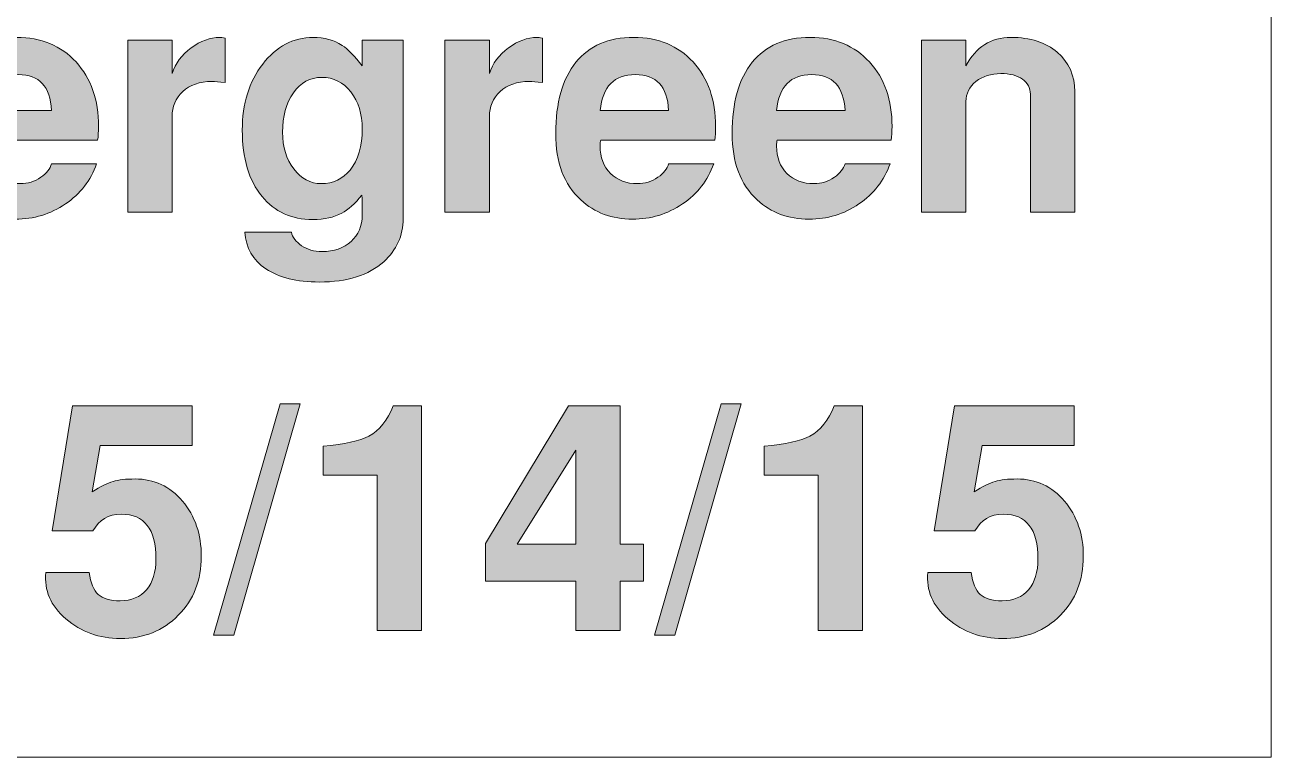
# Model space of a CAD drawing. Header units: inches. Extents: x 2 to 12.3, y -3 to -0.4.
# Drawn here: x 11.656 to 12.31, y -3.013 to -2.628 of the extents above; entities that cross this region are included whole.
import ezdxf

# ---------------------------------------------------------------- set-up
doc = ezdxf.new("R2010")
doc.units = ezdxf.units.IN
doc.header["$MEASUREMENT"] = 0
doc.layers.add('Layer 1', color=7, linetype='Continuous')

# ---------------------------------------------------------------- blocks, each defined once
blk = doc.blocks.new('block 3')
at = {"layer": 'Layer 1', "color": 7, "lineweight": 5, "true_color": 0xffffff}
blk.add_lwpolyline([(10.12031, -2.06132), (10.09715, -1.79446), (10.21175, -1.79446), (10.21175, -1.70011), (8.31017, -1.70011), (8.31017, -3.01299), (10.21175, -3.01299), (10.21175, -2.65177), (10.40857, -2.65177), (10.40857, -3.01299), (12.31017, -3.01299), (12.31017, -1.70011), (10.40828, -1.70011), (10.408, -1.79446), (10.52436, -1.79446), (10.50061, -2.06132)], dxfattribs=at)
blk = doc.blocks.new('block 52')
at = {"layer": 'Layer 1', "true_color": 0xed1f24}
h = blk.add_hatch(color=240, dxfattribs=at)
h.dxf.hatch_style = 2
edge = h.paths.add_edge_path()
edge.add_spline(control_points=[(11.69422, -2.68174), (11.69422, -2.68441), (11.69405, -2.68679), (11.69372, -2.6889), (11.69372, -2.6889), (11.63388, -2.6889), (11.63388, -2.6889), (11.63366, -2.68958), (11.63355, -2.69063), (11.63355, -2.69207), (11.63355, -2.69796), (11.63537, -2.70271), (11.639, -2.70632), (11.64263, -2.70993), (11.64737, -2.71174), (11.65321, -2.71174), (11.65706, -2.71174), (11.66063, -2.71063), (11.66393, -2.70841), (11.66691, -2.7063), (11.66878, -2.7039), (11.66955, -2.70124), (11.66955, -2.70124), (11.69322, -2.70124), (11.69322, -2.70124), (11.6901, -2.71002), (11.68463, -2.71707), (11.6768, -2.72241), (11.66897, -2.72774), (11.66022, -2.73041), (11.65055, -2.73041), (11.63977, -2.73041), (11.63072, -2.72702), (11.62339, -2.72024), (11.6146, -2.71213), (11.61022, -2.70052), (11.61022, -2.6854), (11.61022, -2.66918), (11.61374, -2.65671), (11.6208, -2.64799), (11.62786, -2.63927), (11.63799, -2.63491), (11.65122, -2.63491), (11.6641, -2.63491), (11.67449, -2.63921), (11.68239, -2.64782), (11.69027, -2.65643), (11.69422, -2.66774), (11.69422, -2.68174)], knot_values=[0, 0, 0, 0, 1, 1, 1, 2, 2, 2, 3, 3, 3, 4, 4, 4, 5, 5, 5, 6, 6, 6, 7, 7, 7, 8, 8, 8, 9, 9, 9, 10, 10, 10, 11, 11, 11, 12, 12, 12, 13, 13, 13, 14, 14, 14, 15, 15, 15, 16, 16, 16, 16], degree=3, periodic=1)
edge = h.paths.add_edge_path()
edge.add_spline(control_points=[(11.66955, -2.67324), (11.66888, -2.66069), (11.66305, -2.65441), (11.65206, -2.65441), (11.64095, -2.65441), (11.63479, -2.66069), (11.63355, -2.67324), (11.63355, -2.67324), (11.66955, -2.67324), (11.66955, -2.67324)], knot_values=[0, 0, 0, 0, 1, 1, 1, 2, 2, 2, 3, 3, 3, 3], degree=3, periodic=1)
h = blk.add_hatch(color=240, dxfattribs=at)
h.dxf.hatch_style = 2
edge = h.paths.add_edge_path()
edge.add_spline(control_points=[(11.76072, -2.65857), (11.7576, -2.65824), (11.75532, -2.65807), (11.75389, -2.65807), (11.74733, -2.65807), (11.74219, -2.65982), (11.73846, -2.66332), (11.73474, -2.66682), (11.73288, -2.67124), (11.73288, -2.67657), (11.73288, -2.67657), (11.73288, -2.72674), (11.73288, -2.72674), (11.73288, -2.72674), (11.70955, -2.72674), (11.70955, -2.72674), (11.70955, -2.72674), (11.70955, -2.63641), (11.70955, -2.63641), (11.70955, -2.63641), (11.73288, -2.63641), (11.73288, -2.63641), (11.73288, -2.63641), (11.73288, -2.6539), (11.73288, -2.6539), (11.73455, -2.64857), (11.73788, -2.64407), (11.74288, -2.64041), (11.74788, -2.63674), (11.75288, -2.63491), (11.75788, -2.63491), (11.75844, -2.63491), (11.75939, -2.63502), (11.76072, -2.63524), (11.76072, -2.63524), (11.76072, -2.65857), (11.76072, -2.65857)], knot_values=[0, 0, 0, 0, 1, 1, 1, 2, 2, 2, 3, 3, 3, 4, 4, 4, 5, 5, 5, 6, 6, 6, 7, 7, 7, 8, 8, 8, 9, 9, 9, 10, 10, 10, 11, 11, 11, 12, 12, 12, 12], degree=3, periodic=1)
h = blk.add_hatch(color=240, dxfattribs=at)
h.dxf.hatch_style = 2
edge = h.paths.add_edge_path()
edge.add_spline(control_points=[(11.85421, -2.73008), (11.85421, -2.73907), (11.85082, -2.74663), (11.84405, -2.75274), (11.83616, -2.75985), (11.82488, -2.76341), (11.81021, -2.76341), (11.79833, -2.76341), (11.78897, -2.76109), (11.78213, -2.75649), (11.7753, -2.75188), (11.77161, -2.74546), (11.77105, -2.73724), (11.77105, -2.73724), (11.79551, -2.73724), (11.79551, -2.73724), (11.79607, -2.73991), (11.79786, -2.74226), (11.80088, -2.74432), (11.80389, -2.74638), (11.80747, -2.7474), (11.8116, -2.7474), (11.81786, -2.7474), (11.82294, -2.74565), (11.82685, -2.74215), (11.83076, -2.73865), (11.83272, -2.73402), (11.83272, -2.72824), (11.83272, -2.72224), (11.83266, -2.71874), (11.83255, -2.71774), (11.82886, -2.7223), (11.82534, -2.72546), (11.82199, -2.72724), (11.81797, -2.72946), (11.81289, -2.73057), (11.80674, -2.73057), (11.79557, -2.73057), (11.78669, -2.72652), (11.7801, -2.7184), (11.77317, -2.70996), (11.76971, -2.69835), (11.76971, -2.68357), (11.76971, -2.66979), (11.77329, -2.65824), (11.78044, -2.64891), (11.78759, -2.63957), (11.79641, -2.63491), (11.80691, -2.63491), (11.81283, -2.63491), (11.81792, -2.6363), (11.82216, -2.63907), (11.82528, -2.64118), (11.8288, -2.6448), (11.83272, -2.6499), (11.83272, -2.6499), (11.83272, -2.63641), (11.83272, -2.63641), (11.83272, -2.63641), (11.85421, -2.63641), (11.85421, -2.63641), (11.85421, -2.63641), (11.85421, -2.73008), (11.85421, -2.73008)], knot_values=[0, 0, 0, 0, 1, 1, 1, 2, 2, 2, 3, 3, 3, 4, 4, 4, 5, 5, 5, 6, 6, 6, 7, 7, 7, 8, 8, 8, 9, 9, 9, 10, 10, 10, 11, 11, 11, 12, 12, 12, 13, 13, 13, 14, 14, 14, 15, 15, 15, 16, 16, 16, 17, 17, 17, 18, 18, 18, 19, 19, 19, 20, 20, 20, 21, 21, 21, 21], degree=3, periodic=1)
edge = h.paths.add_edge_path()
edge.add_spline(control_points=[(11.83272, -2.68291), (11.83272, -2.67513), (11.83072, -2.66868), (11.82671, -2.66357), (11.82271, -2.65846), (11.81766, -2.6559), (11.81155, -2.6559), (11.80532, -2.6559), (11.80033, -2.6586), (11.79655, -2.66399), (11.79277, -2.66938), (11.79088, -2.6763), (11.79088, -2.68474), (11.79088, -2.6924), (11.79285, -2.69883), (11.7968, -2.70399), (11.80074, -2.70915), (11.80555, -2.71174), (11.81122, -2.71174), (11.81744, -2.71174), (11.82249, -2.70935), (11.82638, -2.70457), (11.8306, -2.69935), (11.83272, -2.69213), (11.83272, -2.68291)], knot_values=[0, 0, 0, 0, 1, 1, 1, 2, 2, 2, 3, 3, 3, 4, 4, 4, 5, 5, 5, 6, 6, 6, 7, 7, 7, 8, 8, 8, 8], degree=3, periodic=1)
h = blk.add_hatch(color=240, dxfattribs=at)
h.dxf.hatch_style = 2
edge = h.paths.add_edge_path()
edge.add_spline(control_points=[(11.92738, -2.65857), (11.92427, -2.65824), (11.92199, -2.65807), (11.92055, -2.65807), (11.91399, -2.65807), (11.90885, -2.65982), (11.90513, -2.66332), (11.90141, -2.66682), (11.89955, -2.67124), (11.89955, -2.67657), (11.89955, -2.67657), (11.89955, -2.72674), (11.89955, -2.72674), (11.89955, -2.72674), (11.87621, -2.72674), (11.87621, -2.72674), (11.87621, -2.72674), (11.87621, -2.63641), (11.87621, -2.63641), (11.87621, -2.63641), (11.89955, -2.63641), (11.89955, -2.63641), (11.89955, -2.63641), (11.89955, -2.6539), (11.89955, -2.6539), (11.90122, -2.64857), (11.90455, -2.64407), (11.90955, -2.64041), (11.91455, -2.63674), (11.91955, -2.63491), (11.92455, -2.63491), (11.9251, -2.63491), (11.92605, -2.63502), (11.92738, -2.63524), (11.92738, -2.63524), (11.92738, -2.65857), (11.92738, -2.65857)], knot_values=[0, 0, 0, 0, 1, 1, 1, 2, 2, 2, 3, 3, 3, 4, 4, 4, 5, 5, 5, 6, 6, 6, 7, 7, 7, 8, 8, 8, 9, 9, 9, 10, 10, 10, 11, 11, 11, 12, 12, 12, 12], degree=3, periodic=1)
h = blk.add_hatch(color=240, dxfattribs=at)
h.dxf.hatch_style = 2
edge = h.paths.add_edge_path()
edge.add_spline(control_points=[(12.01839, -2.68174), (12.01839, -2.68441), (12.01822, -2.68679), (12.01788, -2.6889), (12.01788, -2.6889), (11.95805, -2.6889), (11.95805, -2.6889), (11.95782, -2.68958), (11.95772, -2.69063), (11.95772, -2.69207), (11.95772, -2.69796), (11.95953, -2.70271), (11.96316, -2.70632), (11.9668, -2.70993), (11.97153, -2.71174), (11.97737, -2.71174), (11.98122, -2.71174), (11.9848, -2.71063), (11.9881, -2.70841), (11.99108, -2.7063), (11.99295, -2.7039), (11.99371, -2.70124), (11.99371, -2.70124), (12.01738, -2.70124), (12.01738, -2.70124), (12.01427, -2.71002), (12.0088, -2.71707), (12.00096, -2.72241), (11.99313, -2.72774), (11.98438, -2.73041), (11.97472, -2.73041), (11.96394, -2.73041), (11.95488, -2.72702), (11.94755, -2.72024), (11.93877, -2.71213), (11.93438, -2.70052), (11.93438, -2.6854), (11.93438, -2.66918), (11.93791, -2.65671), (11.94497, -2.64799), (11.95202, -2.63927), (11.96216, -2.63491), (11.97538, -2.63491), (11.98827, -2.63491), (11.99866, -2.63921), (12.00655, -2.64782), (12.01444, -2.65643), (12.01839, -2.66774), (12.01839, -2.68174)], knot_values=[0, 0, 0, 0, 1, 1, 1, 2, 2, 2, 3, 3, 3, 4, 4, 4, 5, 5, 5, 6, 6, 6, 7, 7, 7, 8, 8, 8, 9, 9, 9, 10, 10, 10, 11, 11, 11, 12, 12, 12, 13, 13, 13, 14, 14, 14, 15, 15, 15, 16, 16, 16, 16], degree=3, periodic=1)
edge = h.paths.add_edge_path()
edge.add_spline(control_points=[(11.99371, -2.67324), (11.99304, -2.66069), (11.98721, -2.65441), (11.97622, -2.65441), (11.96512, -2.65441), (11.95895, -2.66069), (11.95772, -2.67324), (11.95772, -2.67324), (11.99371, -2.67324), (11.99371, -2.67324)], knot_values=[0, 0, 0, 0, 1, 1, 1, 2, 2, 2, 3, 3, 3, 3], degree=3, periodic=1)
h = blk.add_hatch(color=240, dxfattribs=at)
h.dxf.hatch_style = 2
edge = h.paths.add_edge_path()
edge.add_spline(control_points=[(12.11105, -2.68174), (12.11105, -2.68441), (12.11088, -2.68679), (12.11055, -2.6889), (12.11055, -2.6889), (12.05071, -2.6889), (12.05071, -2.6889), (12.05049, -2.68958), (12.05038, -2.69063), (12.05038, -2.69207), (12.05038, -2.69796), (12.0522, -2.70271), (12.05583, -2.70632), (12.05946, -2.70993), (12.0642, -2.71174), (12.07003, -2.71174), (12.07389, -2.71174), (12.07746, -2.71063), (12.08076, -2.70841), (12.08374, -2.7063), (12.08561, -2.7039), (12.08638, -2.70124), (12.08638, -2.70124), (12.11005, -2.70124), (12.11005, -2.70124), (12.10693, -2.71002), (12.10146, -2.71707), (12.09363, -2.72241), (12.0858, -2.72774), (12.07705, -2.73041), (12.06738, -2.73041), (12.0566, -2.73041), (12.04755, -2.72702), (12.04022, -2.72024), (12.03143, -2.71213), (12.02705, -2.70052), (12.02705, -2.6854), (12.02705, -2.66918), (12.03057, -2.65671), (12.03763, -2.64799), (12.04468, -2.63927), (12.05482, -2.63491), (12.06805, -2.63491), (12.08093, -2.63491), (12.09132, -2.63921), (12.09922, -2.64782), (12.1071, -2.65643), (12.11105, -2.66774), (12.11105, -2.68174)], knot_values=[0, 0, 0, 0, 1, 1, 1, 2, 2, 2, 3, 3, 3, 4, 4, 4, 5, 5, 5, 6, 6, 6, 7, 7, 7, 8, 8, 8, 9, 9, 9, 10, 10, 10, 11, 11, 11, 12, 12, 12, 13, 13, 13, 14, 14, 14, 15, 15, 15, 16, 16, 16, 16], degree=3, periodic=1)
edge = h.paths.add_edge_path()
edge.add_spline(control_points=[(12.08638, -2.67324), (12.08571, -2.66069), (12.07987, -2.65441), (12.06889, -2.65441), (12.05778, -2.65441), (12.05162, -2.66069), (12.05038, -2.67324), (12.05038, -2.67324), (12.08638, -2.67324), (12.08638, -2.67324)], knot_values=[0, 0, 0, 0, 1, 1, 1, 2, 2, 2, 3, 3, 3, 3], degree=3, periodic=1)
h = blk.add_hatch(color=240, dxfattribs=at)
h.dxf.hatch_style = 2
edge = h.paths.add_edge_path()
edge.add_spline(control_points=[(12.20704, -2.72674), (12.20704, -2.72674), (12.18371, -2.72674), (12.18371, -2.72674), (12.18371, -2.72674), (12.18371, -2.66474), (12.18371, -2.66474), (12.18371, -2.6614), (12.18232, -2.65877), (12.17955, -2.65682), (12.17676, -2.65488), (12.17299, -2.6539), (12.16821, -2.6539), (12.16299, -2.6539), (12.15863, -2.65529), (12.15513, -2.65807), (12.15163, -2.66085), (12.14988, -2.66435), (12.14988, -2.66857), (12.14988, -2.66857), (12.14988, -2.72674), (12.14988, -2.72674), (12.14988, -2.72674), (12.12655, -2.72674), (12.12655, -2.72674), (12.12655, -2.72674), (12.12655, -2.63641), (12.12655, -2.63641), (12.12655, -2.63641), (12.14988, -2.63641), (12.14988, -2.63641), (12.14988, -2.63641), (12.14988, -2.6499), (12.14988, -2.6499), (12.1551, -2.63991), (12.16299, -2.63491), (12.17354, -2.63491), (12.18365, -2.63491), (12.19177, -2.63752), (12.19788, -2.64274), (12.20399, -2.64796), (12.20704, -2.65485), (12.20704, -2.6634), (12.20704, -2.6634), (12.20704, -2.72674), (12.20704, -2.72674)], knot_values=[0, 0, 0, 0, 1, 1, 1, 2, 2, 2, 3, 3, 3, 4, 4, 4, 5, 5, 5, 6, 6, 6, 7, 7, 7, 8, 8, 8, 9, 9, 9, 10, 10, 10, 11, 11, 11, 12, 12, 12, 13, 13, 13, 14, 14, 14, 15, 15, 15, 15], degree=3, periodic=1)
at = {"layer": 'Layer 1', "lineweight": 0}
for points, knots in [([(11.69422, -2.68174), (11.69422, -2.68441), (11.69405, -2.68679), (11.69372, -2.6889), (11.69372, -2.6889), (11.63388, -2.6889), (11.63388, -2.6889), (11.63366, -2.68958), (11.63355, -2.69063), (11.63355, -2.69207), (11.63355, -2.69796), (11.63537, -2.70271), (11.639, -2.70632), (11.64263, -2.70993), (11.64737, -2.71174), (11.65321, -2.71174), (11.65706, -2.71174), (11.66063, -2.71063), (11.66393, -2.70841), (11.66691, -2.7063), (11.66878, -2.7039), (11.66955, -2.70124), (11.66955, -2.70124), (11.69322, -2.70124), (11.69322, -2.70124), (11.6901, -2.71002), (11.68463, -2.71707), (11.6768, -2.72241), (11.66897, -2.72774), (11.66022, -2.73041), (11.65055, -2.73041), (11.63977, -2.73041), (11.63072, -2.72702), (11.62339, -2.72024), (11.6146, -2.71213), (11.61022, -2.70052), (11.61022, -2.6854), (11.61022, -2.66918), (11.61374, -2.65671), (11.6208, -2.64799), (11.62786, -2.63927), (11.63799, -2.63491), (11.65122, -2.63491), (11.6641, -2.63491), (11.67449, -2.63921), (11.68239, -2.64782), (11.69027, -2.65643), (11.69422, -2.66774), (11.69422, -2.68174)], [0, 0, 0, 0, 1, 1, 1, 2, 2, 2, 3, 3, 3, 4, 4, 4, 5, 5, 5, 6, 6, 6, 7, 7, 7, 8, 8, 8, 9, 9, 9, 10, 10, 10, 11, 11, 11, 12, 12, 12, 13, 13, 13, 14, 14, 14, 15, 15, 15, 16, 16, 16, 16]), ([(11.76072, -2.65857), (11.7576, -2.65824), (11.75532, -2.65807), (11.75389, -2.65807), (11.74733, -2.65807), (11.74219, -2.65982), (11.73846, -2.66332), (11.73474, -2.66682), (11.73288, -2.67124), (11.73288, -2.67657), (11.73288, -2.67657), (11.73288, -2.72674), (11.73288, -2.72674), (11.73288, -2.72674), (11.70955, -2.72674), (11.70955, -2.72674), (11.70955, -2.72674), (11.70955, -2.63641), (11.70955, -2.63641), (11.70955, -2.63641), (11.73288, -2.63641), (11.73288, -2.63641), (11.73288, -2.63641), (11.73288, -2.6539), (11.73288, -2.6539), (11.73455, -2.64857), (11.73788, -2.64407), (11.74288, -2.64041), (11.74788, -2.63674), (11.75288, -2.63491), (11.75788, -2.63491), (11.75844, -2.63491), (11.75939, -2.63502), (11.76072, -2.63524), (11.76072, -2.63524), (11.76072, -2.65857), (11.76072, -2.65857)], [0, 0, 0, 0, 1, 1, 1, 2, 2, 2, 3, 3, 3, 4, 4, 4, 5, 5, 5, 6, 6, 6, 7, 7, 7, 8, 8, 8, 9, 9, 9, 10, 10, 10, 11, 11, 11, 12, 12, 12, 12]), ([(11.85421, -2.73008), (11.85421, -2.73907), (11.85082, -2.74663), (11.84405, -2.75274), (11.83616, -2.75985), (11.82488, -2.76341), (11.81021, -2.76341), (11.79833, -2.76341), (11.78897, -2.76109), (11.78213, -2.75649), (11.7753, -2.75188), (11.77161, -2.74546), (11.77105, -2.73724), (11.77105, -2.73724), (11.79551, -2.73724), (11.79551, -2.73724), (11.79607, -2.73991), (11.79786, -2.74226), (11.80088, -2.74432), (11.80389, -2.74638), (11.80747, -2.7474), (11.8116, -2.7474), (11.81786, -2.7474), (11.82294, -2.74565), (11.82685, -2.74215), (11.83076, -2.73865), (11.83272, -2.73402), (11.83272, -2.72824), (11.83272, -2.72224), (11.83266, -2.71874), (11.83255, -2.71774), (11.82886, -2.7223), (11.82534, -2.72546), (11.82199, -2.72724), (11.81797, -2.72946), (11.81289, -2.73057), (11.80674, -2.73057), (11.79557, -2.73057), (11.78669, -2.72652), (11.7801, -2.7184), (11.77317, -2.70996), (11.76971, -2.69835), (11.76971, -2.68357), (11.76971, -2.66979), (11.77329, -2.65824), (11.78044, -2.64891), (11.78759, -2.63957), (11.79641, -2.63491), (11.80691, -2.63491), (11.81283, -2.63491), (11.81792, -2.6363), (11.82216, -2.63907), (11.82528, -2.64118), (11.8288, -2.6448), (11.83272, -2.6499), (11.83272, -2.6499), (11.83272, -2.63641), (11.83272, -2.63641), (11.83272, -2.63641), (11.85421, -2.63641), (11.85421, -2.63641), (11.85421, -2.63641), (11.85421, -2.73008), (11.85421, -2.73008)], [0, 0, 0, 0, 1, 1, 1, 2, 2, 2, 3, 3, 3, 4, 4, 4, 5, 5, 5, 6, 6, 6, 7, 7, 7, 8, 8, 8, 9, 9, 9, 10, 10, 10, 11, 11, 11, 12, 12, 12, 13, 13, 13, 14, 14, 14, 15, 15, 15, 16, 16, 16, 17, 17, 17, 18, 18, 18, 19, 19, 19, 20, 20, 20, 21, 21, 21, 21]), ([(11.92738, -2.65857), (11.92427, -2.65824), (11.92199, -2.65807), (11.92055, -2.65807), (11.91399, -2.65807), (11.90885, -2.65982), (11.90513, -2.66332), (11.90141, -2.66682), (11.89955, -2.67124), (11.89955, -2.67657), (11.89955, -2.67657), (11.89955, -2.72674), (11.89955, -2.72674), (11.89955, -2.72674), (11.87621, -2.72674), (11.87621, -2.72674), (11.87621, -2.72674), (11.87621, -2.63641), (11.87621, -2.63641), (11.87621, -2.63641), (11.89955, -2.63641), (11.89955, -2.63641), (11.89955, -2.63641), (11.89955, -2.6539), (11.89955, -2.6539), (11.90122, -2.64857), (11.90455, -2.64407), (11.90955, -2.64041), (11.91455, -2.63674), (11.91955, -2.63491), (11.92455, -2.63491), (11.9251, -2.63491), (11.92605, -2.63502), (11.92738, -2.63524), (11.92738, -2.63524), (11.92738, -2.65857), (11.92738, -2.65857)], [0, 0, 0, 0, 1, 1, 1, 2, 2, 2, 3, 3, 3, 4, 4, 4, 5, 5, 5, 6, 6, 6, 7, 7, 7, 8, 8, 8, 9, 9, 9, 10, 10, 10, 11, 11, 11, 12, 12, 12, 12]), ([(12.01839, -2.68174), (12.01839, -2.68441), (12.01822, -2.68679), (12.01788, -2.6889), (12.01788, -2.6889), (11.95805, -2.6889), (11.95805, -2.6889), (11.95782, -2.68958), (11.95772, -2.69063), (11.95772, -2.69207), (11.95772, -2.69796), (11.95953, -2.70271), (11.96316, -2.70632), (11.9668, -2.70993), (11.97153, -2.71174), (11.97737, -2.71174), (11.98122, -2.71174), (11.9848, -2.71063), (11.9881, -2.70841), (11.99108, -2.7063), (11.99295, -2.7039), (11.99371, -2.70124), (11.99371, -2.70124), (12.01738, -2.70124), (12.01738, -2.70124), (12.01427, -2.71002), (12.0088, -2.71707), (12.00096, -2.72241), (11.99313, -2.72774), (11.98438, -2.73041), (11.97472, -2.73041), (11.96394, -2.73041), (11.95488, -2.72702), (11.94755, -2.72024), (11.93877, -2.71213), (11.93438, -2.70052), (11.93438, -2.6854), (11.93438, -2.66918), (11.93791, -2.65671), (11.94497, -2.64799), (11.95202, -2.63927), (11.96216, -2.63491), (11.97538, -2.63491), (11.98827, -2.63491), (11.99866, -2.63921), (12.00655, -2.64782), (12.01444, -2.65643), (12.01839, -2.66774), (12.01839, -2.68174)], [0, 0, 0, 0, 1, 1, 1, 2, 2, 2, 3, 3, 3, 4, 4, 4, 5, 5, 5, 6, 6, 6, 7, 7, 7, 8, 8, 8, 9, 9, 9, 10, 10, 10, 11, 11, 11, 12, 12, 12, 13, 13, 13, 14, 14, 14, 15, 15, 15, 16, 16, 16, 16]), ([(12.11105, -2.68174), (12.11105, -2.68441), (12.11088, -2.68679), (12.11055, -2.6889), (12.11055, -2.6889), (12.05071, -2.6889), (12.05071, -2.6889), (12.05049, -2.68958), (12.05038, -2.69063), (12.05038, -2.69207), (12.05038, -2.69796), (12.0522, -2.70271), (12.05583, -2.70632), (12.05946, -2.70993), (12.0642, -2.71174), (12.07003, -2.71174), (12.07389, -2.71174), (12.07746, -2.71063), (12.08076, -2.70841), (12.08374, -2.7063), (12.08561, -2.7039), (12.08638, -2.70124), (12.08638, -2.70124), (12.11005, -2.70124), (12.11005, -2.70124), (12.10693, -2.71002), (12.10146, -2.71707), (12.09363, -2.72241), (12.0858, -2.72774), (12.07705, -2.73041), (12.06738, -2.73041), (12.0566, -2.73041), (12.04755, -2.72702), (12.04022, -2.72024), (12.03143, -2.71213), (12.02705, -2.70052), (12.02705, -2.6854), (12.02705, -2.66918), (12.03057, -2.65671), (12.03763, -2.64799), (12.04468, -2.63927), (12.05482, -2.63491), (12.06805, -2.63491), (12.08093, -2.63491), (12.09132, -2.63921), (12.09922, -2.64782), (12.1071, -2.65643), (12.11105, -2.66774), (12.11105, -2.68174)], [0, 0, 0, 0, 1, 1, 1, 2, 2, 2, 3, 3, 3, 4, 4, 4, 5, 5, 5, 6, 6, 6, 7, 7, 7, 8, 8, 8, 9, 9, 9, 10, 10, 10, 11, 11, 11, 12, 12, 12, 13, 13, 13, 14, 14, 14, 15, 15, 15, 16, 16, 16, 16]), ([(12.20704, -2.72674), (12.20704, -2.72674), (12.18371, -2.72674), (12.18371, -2.72674), (12.18371, -2.72674), (12.18371, -2.66474), (12.18371, -2.66474), (12.18371, -2.6614), (12.18232, -2.65877), (12.17955, -2.65682), (12.17676, -2.65488), (12.17299, -2.6539), (12.16821, -2.6539), (12.16299, -2.6539), (12.15863, -2.65529), (12.15513, -2.65807), (12.15163, -2.66085), (12.14988, -2.66435), (12.14988, -2.66857), (12.14988, -2.66857), (12.14988, -2.72674), (12.14988, -2.72674), (12.14988, -2.72674), (12.12655, -2.72674), (12.12655, -2.72674), (12.12655, -2.72674), (12.12655, -2.63641), (12.12655, -2.63641), (12.12655, -2.63641), (12.14988, -2.63641), (12.14988, -2.63641), (12.14988, -2.63641), (12.14988, -2.6499), (12.14988, -2.6499), (12.1551, -2.63991), (12.16299, -2.63491), (12.17354, -2.63491), (12.18365, -2.63491), (12.19177, -2.63752), (12.19788, -2.64274), (12.20399, -2.64796), (12.20704, -2.65485), (12.20704, -2.6634), (12.20704, -2.6634), (12.20704, -2.72674), (12.20704, -2.72674)], [0, 0, 0, 0, 1, 1, 1, 2, 2, 2, 3, 3, 3, 4, 4, 4, 5, 5, 5, 6, 6, 6, 7, 7, 7, 8, 8, 8, 9, 9, 9, 10, 10, 10, 11, 11, 11, 12, 12, 12, 13, 13, 13, 14, 14, 14, 15, 15, 15, 15]), ([(11.66955, -2.67324), (11.66888, -2.66069), (11.66305, -2.65441), (11.65206, -2.65441), (11.64095, -2.65441), (11.63479, -2.66069), (11.63355, -2.67324), (11.63355, -2.67324), (11.66955, -2.67324), (11.66955, -2.67324)], [0, 0, 0, 0, 1, 1, 1, 2, 2, 2, 3, 3, 3, 3]), ([(11.83272, -2.68291), (11.83272, -2.67513), (11.83072, -2.66868), (11.82671, -2.66357), (11.82271, -2.65846), (11.81766, -2.6559), (11.81155, -2.6559), (11.80532, -2.6559), (11.80033, -2.6586), (11.79655, -2.66399), (11.79277, -2.66938), (11.79088, -2.6763), (11.79088, -2.68474), (11.79088, -2.6924), (11.79285, -2.69883), (11.7968, -2.70399), (11.80074, -2.70915), (11.80555, -2.71174), (11.81122, -2.71174), (11.81744, -2.71174), (11.82249, -2.70935), (11.82638, -2.70457), (11.8306, -2.69935), (11.83272, -2.69213), (11.83272, -2.68291)], [0, 0, 0, 0, 1, 1, 1, 2, 2, 2, 3, 3, 3, 4, 4, 4, 5, 5, 5, 6, 6, 6, 7, 7, 7, 8, 8, 8, 8]), ([(11.99371, -2.67324), (11.99304, -2.66069), (11.98721, -2.65441), (11.97622, -2.65441), (11.96512, -2.65441), (11.95895, -2.66069), (11.95772, -2.67324), (11.95772, -2.67324), (11.99371, -2.67324), (11.99371, -2.67324)], [0, 0, 0, 0, 1, 1, 1, 2, 2, 2, 3, 3, 3, 3]), ([(12.08638, -2.67324), (12.08571, -2.66069), (12.07987, -2.65441), (12.06889, -2.65441), (12.05778, -2.65441), (12.05162, -2.66069), (12.05038, -2.67324), (12.05038, -2.67324), (12.08638, -2.67324), (12.08638, -2.67324)], [0, 0, 0, 0, 1, 1, 1, 2, 2, 2, 3, 3, 3, 3])]:
    blk.add_open_spline(points, degree=3, knots=knots, dxfattribs=at)
blk = doc.blocks.new('block 50')
at = {"layer": 'Layer 1'}
blk.add_blockref('block 52', (0, 0), dxfattribs=at)
blk = doc.blocks.new('block 55')
at = {"layer": 'Layer 1', "true_color": 0xed1f24}
h = blk.add_hatch(color=240, dxfattribs=at)
h.dxf.hatch_style = 2
h.paths.add_polyline_path([(11.8002, -2.82737), (11.76521, -2.94887), (11.75463, -2.94887), (11.78963, -2.82737)])
h = blk.add_hatch(color=240, dxfattribs=at)
h.dxf.hatch_style = 2
h.paths.add_polyline_path([(12.03187, -2.82737), (11.99688, -2.94887), (11.9863, -2.94887), (12.0213, -2.82737)])
h = blk.add_hatch(color=240, dxfattribs=at)
h.dxf.hatch_style = 2
edge = h.paths.add_edge_path()
edge.add_spline(control_points=[(11.74821, -2.90754), (11.74821, -2.91998), (11.74418, -2.93029), (11.73612, -2.93846), (11.72807, -2.94662), (11.71793, -2.9507), (11.70571, -2.9507), (11.6946, -2.9507), (11.68505, -2.94726), (11.67704, -2.94038), (11.66904, -2.93349), (11.66554, -2.92537), (11.66654, -2.91604), (11.66654, -2.91604), (11.68928, -2.91604), (11.68928, -2.91604), (11.69005, -2.92149), (11.69164, -2.92532), (11.69404, -2.92754), (11.69643, -2.92976), (11.70025, -2.93087), (11.70549, -2.93087), (11.7115, -2.93087), (11.71616, -2.92893), (11.71944, -2.92504), (11.72273, -2.92115), (11.72438, -2.91576), (11.72438, -2.90887), (11.72438, -2.89321), (11.7183, -2.88538), (11.70616, -2.88538), (11.69935, -2.88538), (11.6944, -2.88832), (11.69128, -2.89421), (11.69128, -2.89421), (11.66987, -2.89421), (11.66987, -2.89421), (11.66987, -2.89421), (11.68054, -2.82838), (11.68054, -2.82838), (11.68054, -2.82838), (11.74337, -2.82838), (11.74337, -2.82838), (11.74337, -2.82838), (11.74337, -2.84921), (11.74337, -2.84921), (11.74337, -2.84921), (11.69506, -2.84921), (11.69506, -2.84921), (11.69506, -2.84921), (11.69095, -2.87356), (11.69095, -2.87356), (11.69528, -2.87088), (11.69891, -2.8691), (11.70185, -2.86821), (11.70479, -2.86732), (11.70865, -2.86688), (11.71342, -2.86688), (11.72341, -2.86688), (11.7317, -2.87076), (11.73831, -2.87854), (11.74491, -2.88632), (11.74821, -2.89598), (11.74821, -2.90754)], knot_values=[0, 0, 0, 0, 1, 1, 1, 2, 2, 2, 3, 3, 3, 4, 4, 4, 5, 5, 5, 6, 6, 6, 7, 7, 7, 8, 8, 8, 9, 9, 9, 10, 10, 10, 11, 11, 11, 12, 12, 12, 13, 13, 13, 14, 14, 14, 15, 15, 15, 16, 16, 16, 17, 17, 17, 18, 18, 18, 19, 19, 19, 20, 20, 20, 21, 21, 21, 21], degree=3, periodic=1)
h = blk.add_hatch(color=240, dxfattribs=at)
h.dxf.hatch_style = 2
edge = h.paths.add_edge_path()
edge.add_spline(control_points=[(11.86387, -2.94654), (11.86387, -2.94654), (11.84054, -2.94654), (11.84054, -2.94654), (11.84054, -2.94654), (11.84054, -2.86487), (11.84054, -2.86487), (11.84054, -2.86487), (11.81221, -2.86487), (11.81221, -2.86487), (11.81221, -2.86487), (11.81221, -2.8497), (11.81221, -2.8497), (11.82343, -2.8486), (11.83143, -2.84682), (11.83621, -2.84437), (11.84176, -2.84138), (11.84604, -2.83604), (11.84904, -2.82838), (11.84904, -2.82838), (11.86387, -2.82838), (11.86387, -2.82838), (11.86387, -2.82838), (11.86387, -2.94654), (11.86387, -2.94654)], knot_values=[0, 0, 0, 0, 1, 1, 1, 2, 2, 2, 3, 3, 3, 4, 4, 4, 5, 5, 5, 6, 6, 6, 7, 7, 7, 8, 8, 8, 8], degree=3, periodic=1)
h = blk.add_hatch(color=240, dxfattribs=at)
h.dxf.hatch_style = 2
h.paths.add_polyline_path([(11.98054, -2.92054), (11.96821, -2.92054), (11.96821, -2.94654), (11.94488, -2.94654), (11.94488, -2.92054), (11.89754, -2.92054), (11.89754, -2.90071), (11.94105, -2.82838), (11.96821, -2.82838), (11.96821, -2.9012), (11.98054, -2.9012)])
h.paths.add_polyline_path([(11.94488, -2.9012), (11.94488, -2.85175), (11.91416, -2.9012)])
h = blk.add_hatch(color=240, dxfattribs=at)
h.dxf.hatch_style = 2
edge = h.paths.add_edge_path()
edge.add_spline(control_points=[(12.09554, -2.94654), (12.09554, -2.94654), (12.07221, -2.94654), (12.07221, -2.94654), (12.07221, -2.94654), (12.07221, -2.86487), (12.07221, -2.86487), (12.07221, -2.86487), (12.04388, -2.86487), (12.04388, -2.86487), (12.04388, -2.86487), (12.04388, -2.8497), (12.04388, -2.8497), (12.05509, -2.8486), (12.0631, -2.84682), (12.06788, -2.84437), (12.07343, -2.84138), (12.07771, -2.83604), (12.08071, -2.82838), (12.08071, -2.82838), (12.09554, -2.82838), (12.09554, -2.82838), (12.09554, -2.82838), (12.09554, -2.94654), (12.09554, -2.94654)], knot_values=[0, 0, 0, 0, 1, 1, 1, 2, 2, 2, 3, 3, 3, 4, 4, 4, 5, 5, 5, 6, 6, 6, 7, 7, 7, 8, 8, 8, 8], degree=3, periodic=1)
h = blk.add_hatch(color=240, dxfattribs=at)
h.dxf.hatch_style = 2
edge = h.paths.add_edge_path()
edge.add_spline(control_points=[(12.21154, -2.90754), (12.21154, -2.91998), (12.20751, -2.93029), (12.19946, -2.93846), (12.1914, -2.94662), (12.18126, -2.9507), (12.16904, -2.9507), (12.15793, -2.9507), (12.14838, -2.94726), (12.14037, -2.94038), (12.13237, -2.93349), (12.12887, -2.92537), (12.12988, -2.91604), (12.12988, -2.91604), (12.15261, -2.91604), (12.15261, -2.91604), (12.15338, -2.92149), (12.15498, -2.92532), (12.15737, -2.92754), (12.15976, -2.92976), (12.16358, -2.93087), (12.16882, -2.93087), (12.17483, -2.93087), (12.17949, -2.92893), (12.18277, -2.92504), (12.18606, -2.92115), (12.18771, -2.91576), (12.18771, -2.90887), (12.18771, -2.89321), (12.18163, -2.88538), (12.16949, -2.88538), (12.16269, -2.88538), (12.15773, -2.88832), (12.15461, -2.89421), (12.15461, -2.89421), (12.13321, -2.89421), (12.13321, -2.89421), (12.13321, -2.89421), (12.14387, -2.82838), (12.14387, -2.82838), (12.14387, -2.82838), (12.20671, -2.82838), (12.20671, -2.82838), (12.20671, -2.82838), (12.20671, -2.84921), (12.20671, -2.84921), (12.20671, -2.84921), (12.15839, -2.84921), (12.15839, -2.84921), (12.15839, -2.84921), (12.15428, -2.87356), (12.15428, -2.87356), (12.15861, -2.87088), (12.16225, -2.8691), (12.16518, -2.86821), (12.16812, -2.86732), (12.17198, -2.86688), (12.17675, -2.86688), (12.18674, -2.86688), (12.19503, -2.87076), (12.20164, -2.87854), (12.20824, -2.88632), (12.21154, -2.89598), (12.21154, -2.90754)], knot_values=[0, 0, 0, 0, 1, 1, 1, 2, 2, 2, 3, 3, 3, 4, 4, 4, 5, 5, 5, 6, 6, 6, 7, 7, 7, 8, 8, 8, 9, 9, 9, 10, 10, 10, 11, 11, 11, 12, 12, 12, 13, 13, 13, 14, 14, 14, 15, 15, 15, 16, 16, 16, 17, 17, 17, 18, 18, 18, 19, 19, 19, 20, 20, 20, 21, 21, 21, 21], degree=3, periodic=1)
at = {"layer": 'Layer 1', "lineweight": 0}
for points in [[(11.8002, -2.82737), (11.76521, -2.94887), (11.75463, -2.94887), (11.78963, -2.82737), (11.8002, -2.82737)], [(12.03187, -2.82737), (11.99688, -2.94887), (11.9863, -2.94887), (12.0213, -2.82737), (12.03187, -2.82737)], [(11.98054, -2.92054), (11.96821, -2.92054), (11.96821, -2.94654), (11.94488, -2.94654), (11.94488, -2.92054), (11.89754, -2.92054), (11.89754, -2.90071), (11.94105, -2.82838), (11.96821, -2.82838), (11.96821, -2.9012), (11.98054, -2.9012), (11.98054, -2.92054)], [(11.94488, -2.9012), (11.94488, -2.85175), (11.91416, -2.9012), (11.94488, -2.9012)]]:
    blk.add_lwpolyline(points, dxfattribs=at)
for points, knots in [([(11.74821, -2.90754), (11.74821, -2.91998), (11.74418, -2.93029), (11.73612, -2.93846), (11.72807, -2.94662), (11.71793, -2.9507), (11.70571, -2.9507), (11.6946, -2.9507), (11.68505, -2.94726), (11.67704, -2.94038), (11.66904, -2.93349), (11.66554, -2.92537), (11.66654, -2.91604), (11.66654, -2.91604), (11.68928, -2.91604), (11.68928, -2.91604), (11.69005, -2.92149), (11.69164, -2.92532), (11.69404, -2.92754), (11.69643, -2.92976), (11.70025, -2.93087), (11.70549, -2.93087), (11.7115, -2.93087), (11.71616, -2.92893), (11.71944, -2.92504), (11.72273, -2.92115), (11.72438, -2.91576), (11.72438, -2.90887), (11.72438, -2.89321), (11.7183, -2.88538), (11.70616, -2.88538), (11.69935, -2.88538), (11.6944, -2.88832), (11.69128, -2.89421), (11.69128, -2.89421), (11.66987, -2.89421), (11.66987, -2.89421), (11.66987, -2.89421), (11.68054, -2.82838), (11.68054, -2.82838), (11.68054, -2.82838), (11.74337, -2.82838), (11.74337, -2.82838), (11.74337, -2.82838), (11.74337, -2.84921), (11.74337, -2.84921), (11.74337, -2.84921), (11.69506, -2.84921), (11.69506, -2.84921), (11.69506, -2.84921), (11.69095, -2.87356), (11.69095, -2.87356), (11.69528, -2.87088), (11.69891, -2.8691), (11.70185, -2.86821), (11.70479, -2.86732), (11.70865, -2.86688), (11.71342, -2.86688), (11.72341, -2.86688), (11.7317, -2.87076), (11.73831, -2.87854), (11.74491, -2.88632), (11.74821, -2.89598), (11.74821, -2.90754)], [0, 0, 0, 0, 1, 1, 1, 2, 2, 2, 3, 3, 3, 4, 4, 4, 5, 5, 5, 6, 6, 6, 7, 7, 7, 8, 8, 8, 9, 9, 9, 10, 10, 10, 11, 11, 11, 12, 12, 12, 13, 13, 13, 14, 14, 14, 15, 15, 15, 16, 16, 16, 17, 17, 17, 18, 18, 18, 19, 19, 19, 20, 20, 20, 21, 21, 21, 21]), ([(11.86387, -2.94654), (11.86387, -2.94654), (11.84054, -2.94654), (11.84054, -2.94654), (11.84054, -2.94654), (11.84054, -2.86487), (11.84054, -2.86487), (11.84054, -2.86487), (11.81221, -2.86487), (11.81221, -2.86487), (11.81221, -2.86487), (11.81221, -2.8497), (11.81221, -2.8497), (11.82343, -2.8486), (11.83143, -2.84682), (11.83621, -2.84437), (11.84176, -2.84138), (11.84604, -2.83604), (11.84904, -2.82838), (11.84904, -2.82838), (11.86387, -2.82838), (11.86387, -2.82838), (11.86387, -2.82838), (11.86387, -2.94654), (11.86387, -2.94654)], [0, 0, 0, 0, 1, 1, 1, 2, 2, 2, 3, 3, 3, 4, 4, 4, 5, 5, 5, 6, 6, 6, 7, 7, 7, 8, 8, 8, 8]), ([(12.09554, -2.94654), (12.09554, -2.94654), (12.07221, -2.94654), (12.07221, -2.94654), (12.07221, -2.94654), (12.07221, -2.86487), (12.07221, -2.86487), (12.07221, -2.86487), (12.04388, -2.86487), (12.04388, -2.86487), (12.04388, -2.86487), (12.04388, -2.8497), (12.04388, -2.8497), (12.05509, -2.8486), (12.0631, -2.84682), (12.06788, -2.84437), (12.07343, -2.84138), (12.07771, -2.83604), (12.08071, -2.82838), (12.08071, -2.82838), (12.09554, -2.82838), (12.09554, -2.82838), (12.09554, -2.82838), (12.09554, -2.94654), (12.09554, -2.94654)], [0, 0, 0, 0, 1, 1, 1, 2, 2, 2, 3, 3, 3, 4, 4, 4, 5, 5, 5, 6, 6, 6, 7, 7, 7, 8, 8, 8, 8]), ([(12.21154, -2.90754), (12.21154, -2.91998), (12.20751, -2.93029), (12.19946, -2.93846), (12.1914, -2.94662), (12.18126, -2.9507), (12.16904, -2.9507), (12.15793, -2.9507), (12.14838, -2.94726), (12.14037, -2.94038), (12.13237, -2.93349), (12.12887, -2.92537), (12.12988, -2.91604), (12.12988, -2.91604), (12.15261, -2.91604), (12.15261, -2.91604), (12.15338, -2.92149), (12.15498, -2.92532), (12.15737, -2.92754), (12.15976, -2.92976), (12.16358, -2.93087), (12.16882, -2.93087), (12.17483, -2.93087), (12.17949, -2.92893), (12.18277, -2.92504), (12.18606, -2.92115), (12.18771, -2.91576), (12.18771, -2.90887), (12.18771, -2.89321), (12.18163, -2.88538), (12.16949, -2.88538), (12.16269, -2.88538), (12.15773, -2.88832), (12.15461, -2.89421), (12.15461, -2.89421), (12.13321, -2.89421), (12.13321, -2.89421), (12.13321, -2.89421), (12.14387, -2.82838), (12.14387, -2.82838), (12.14387, -2.82838), (12.20671, -2.82838), (12.20671, -2.82838), (12.20671, -2.82838), (12.20671, -2.84921), (12.20671, -2.84921), (12.20671, -2.84921), (12.15839, -2.84921), (12.15839, -2.84921), (12.15839, -2.84921), (12.15428, -2.87356), (12.15428, -2.87356), (12.15861, -2.87088), (12.16225, -2.8691), (12.16518, -2.86821), (12.16812, -2.86732), (12.17198, -2.86688), (12.17675, -2.86688), (12.18674, -2.86688), (12.19503, -2.87076), (12.20164, -2.87854), (12.20824, -2.88632), (12.21154, -2.89598), (12.21154, -2.90754)], [0, 0, 0, 0, 1, 1, 1, 2, 2, 2, 3, 3, 3, 4, 4, 4, 5, 5, 5, 6, 6, 6, 7, 7, 7, 8, 8, 8, 9, 9, 9, 10, 10, 10, 11, 11, 11, 12, 12, 12, 13, 13, 13, 14, 14, 14, 15, 15, 15, 16, 16, 16, 17, 17, 17, 18, 18, 18, 19, 19, 19, 20, 20, 20, 21, 21, 21, 21])]:
    blk.add_open_spline(points, degree=3, knots=knots, dxfattribs=at)
blk = doc.blocks.new('block 53')
at = {"layer": 'Layer 1'}
blk.add_blockref('block 55', (0, 0), dxfattribs=at)

msp = doc.modelspace()

# ---------------------------------------------------------------- block references
at = {"layer": 'Layer 1'}
for name in ['block 3', 'block 50', 'block 53']:
    msp.add_blockref(name, (0, 0), dxfattribs=at)

doc.saveas('drawing.dxf')
